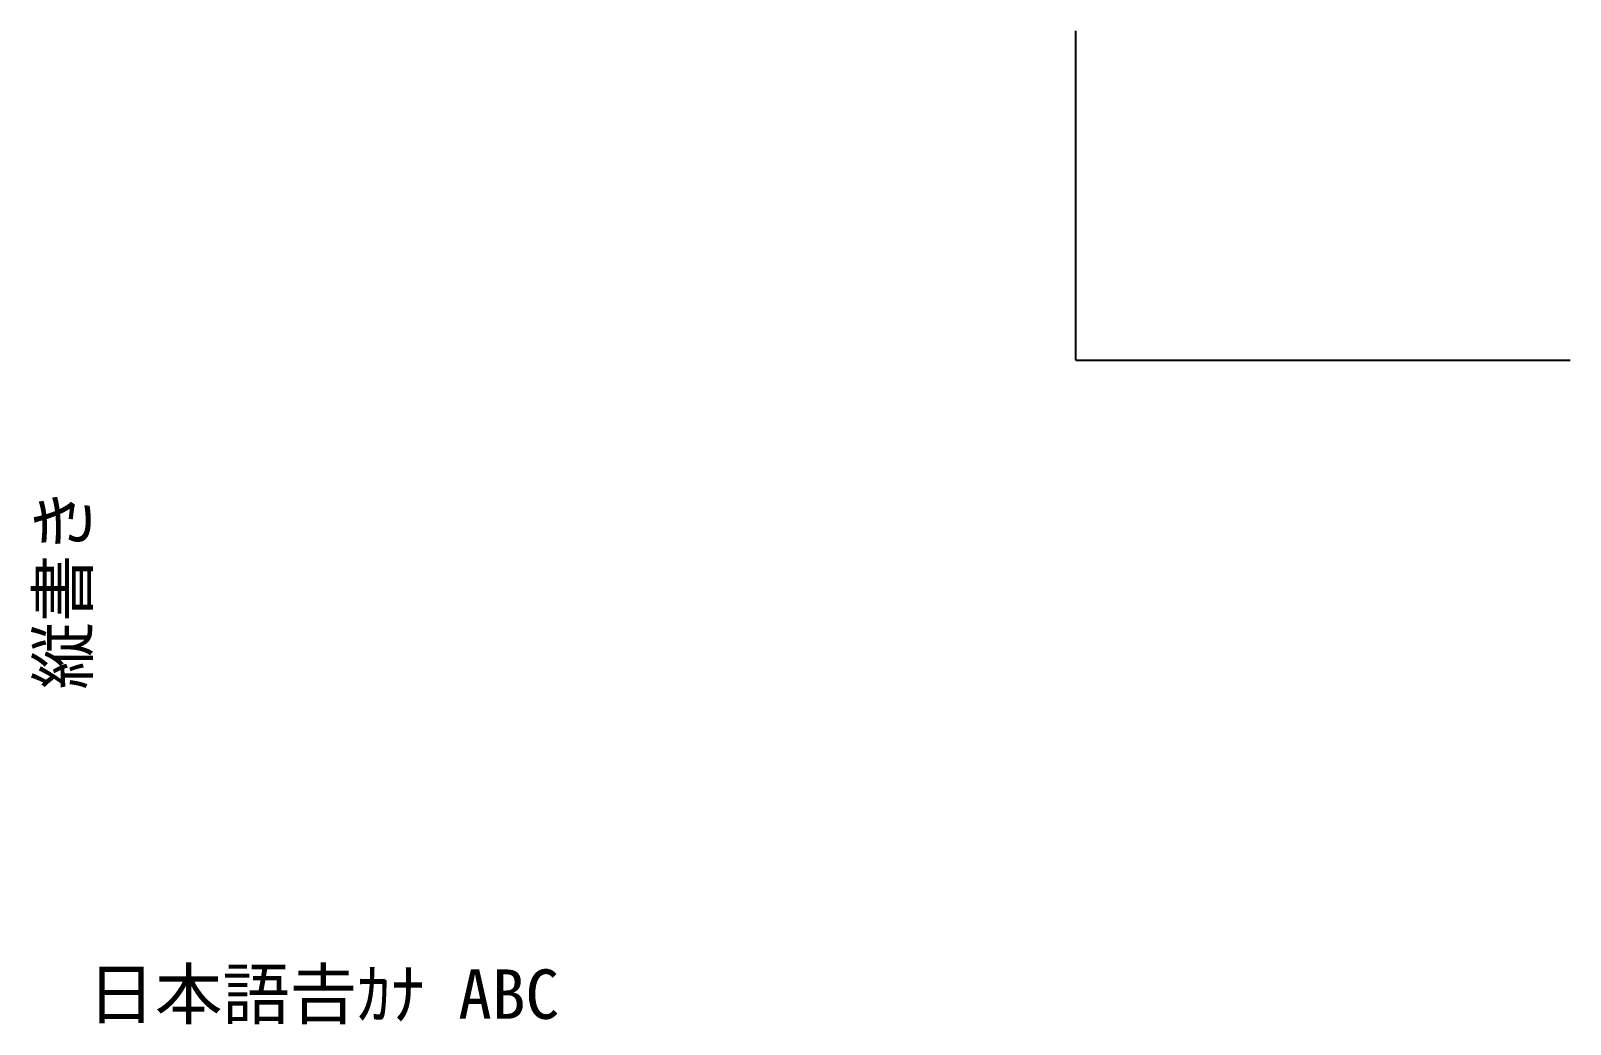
# Model space of a CAD drawing. Header units: millimetres. Extents: x -53.4 to 40, y -20.3 to 40.
import ezdxf

# ---------------------------------------------------------------- set-up
doc = ezdxf.new("R2010")
doc.units = ezdxf.units.MM
doc.layers.add('0-0', color=1, linetype='CONTINUOUS')
doc.styles.add('ＭＳ ゴシック', font='msgothic.ttc')

msp = doc.modelspace()

# ---------------------------------------------------------------- linework, layer by layer
at = {"layer": '0-0', "color": 4, "linetype": 'CONTINUOUS'}
for q in [(10, 40), (40, 20)]:
    msp.add_line((10, 20), q, dxfattribs=at)

# ---------------------------------------------------------------- texts
at = {"layer": '0-0', "color": 4, "linetype": 'CONTINUOUS', "style": 'ＭＳ ゴシック'}
msp.add_text('縦書き', height=3, rotation=90, dxfattribs=at).set_placement((-50, 0))
msp.add_text('日本語𠮷ｶﾅ ABC', height=3, dxfattribs=at).set_placement((-50, -20))

doc.saveas('drawing.dxf')
